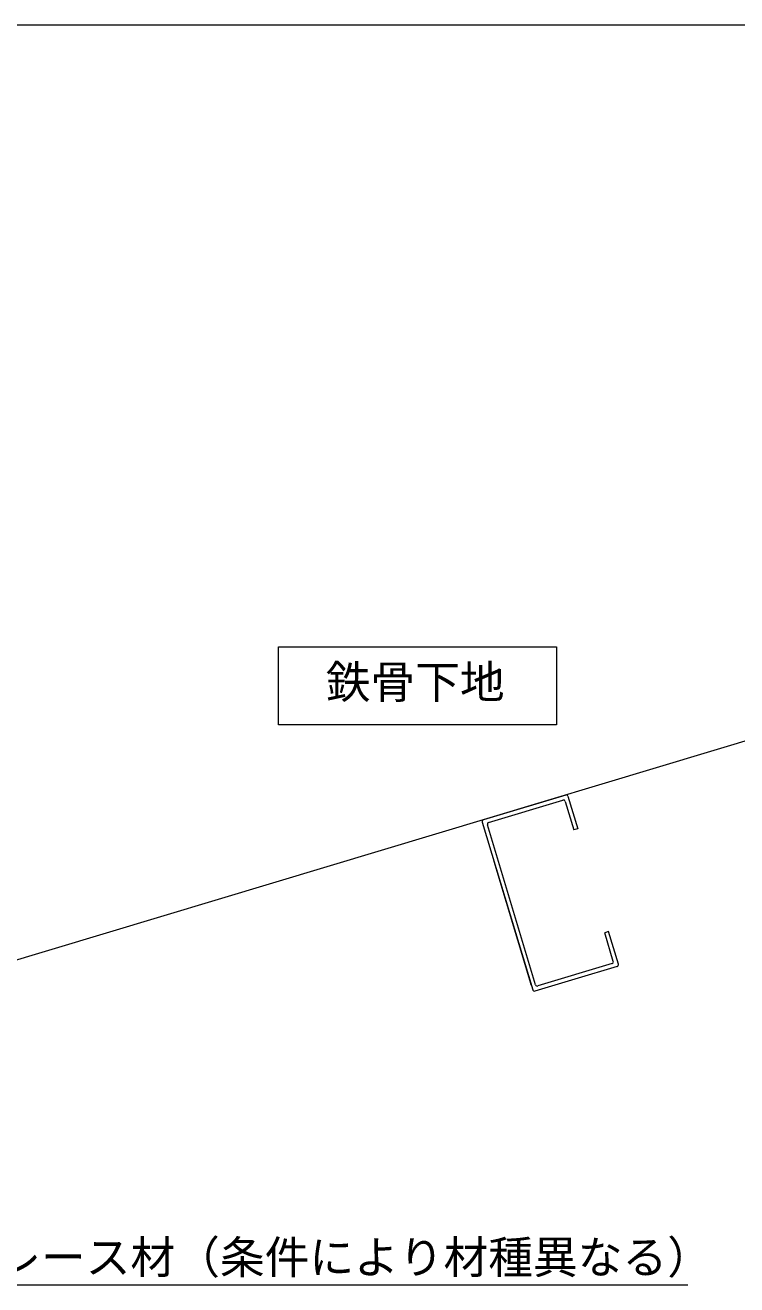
# Model space of a CAD drawing. Units: millimetres at full size, sheet at 1:10; details may follow other scales. Extents: x -2077 to 2023, y -1433 to 1417.
# Drawn here: x 1 to 399, y 713 to 1417 of the extents above; entities that cross this region are included whole.
import ezdxf
from ezdxf.enums import TextEntityAlignment as Align

# ---------------------------------------------------------------- set-up
doc = ezdxf.new("R2010")
doc.units = ezdxf.units.MM
doc.header["$LTSCALE"] = 10
for name, color, linetype, lineweight in [('1-0_断面', 7, 'Continuous', 9), ('1-2_文字', 7, 'Continuous', 9), ('F-0_図枠', 7, 'Continuous', 9)]:
    doc.layers.add(name, color=color, linetype=linetype, lineweight=lineweight)
doc.styles.add('ＭＳ ゴシック', font='')
doc.styles.get('ＭＳ ゴシック').set_extended_font_data('MS Gothic')

msp = doc.modelspace()

# ---------------------------------------------------------------- linework, layer by layer
at = {"layer": '1-0_断面'}
for p, q in [((1622.13, 1383.21), (-273.06, 813.64)), ((303.1, 986.79), (257.13, 972.98)), ((304.34, 986.12), (309.81, 967.93)), ((260, 971.44), (301.56, 983.93)), ((302.8, 983.26), (307.61, 967.27)), ((256.46, 971.73), (284.68, 877.82)), ((286.21, 880.74), (259.33, 970.19)), ((309.81, 967.93), (307.61, 967.27)), ((283.23, 882.67), (263.08, 949.71)), ((327.08, 910.47), (324.88, 909.8)), ((329.69, 893.81), (324.88, 909.8)), ((332.55, 892.27), (327.08, 910.47)), ((329.02, 892.57), (287.45, 880.07)), ((331.88, 891.03), (308.17, 883.9)), ((283.87, 880.53), (283.23, 882.67)), ((308.17, 883.9), (285.83, 877.19))]:
    msp.add_line(p, q, dxfattribs=at)
for centre, start, end in [((303.39, 985.84), 16.72748, 106.72748), ((301.85, 982.97), 16.72748, 106.72748), ((257.42, 972.02), 106.72748, 196.72748), ((260.28, 970.48), 106.72748, 196.72748), ((328.73, 893.52), 286.72748, 16.72748), ((331.59, 891.98), 286.72748, 16.72748), ((287.17, 881.03), 196.72748, 286.72748), ((285.62, 878.16), 200.11037, 282.10273)]:
    msp.add_arc(centre, 1, start, end, dxfattribs=at)
at = {"layer": '1-2_文字'}
for p, q in [((142.63, 1026.06), (142.63, 1069.6)), ((142.63, 1069.6), (297.95, 1069.6)), ((297.95, 1069.6), (297.95, 1026.06)), ((297.95, 1026.06), (142.63, 1026.06)), ((-39.8, 713.01), (371.3, 713.01))]:
    msp.add_line(p, q, dxfattribs=at)
at = {"layer": 'F-0_図枠'}
msp.add_line((2022.57, 1417.18), (-2077.43, 1417.18), dxfattribs=at)

# ---------------------------------------------------------------- texts
at = {"layer": '1-2_文字', "style": 'ＭＳ ゴシック'}
for s, p in [('鉄骨下地', (168.96, 1035.37)), ('ブレース材（条件により材種異なる）', (-40.21, 713.78))]:
    msp.add_text(s, height=18.33, dxfattribs=at).set_placement(p, align=Align.BOTTOM_LEFT)

doc.saveas('drawing.dxf')
